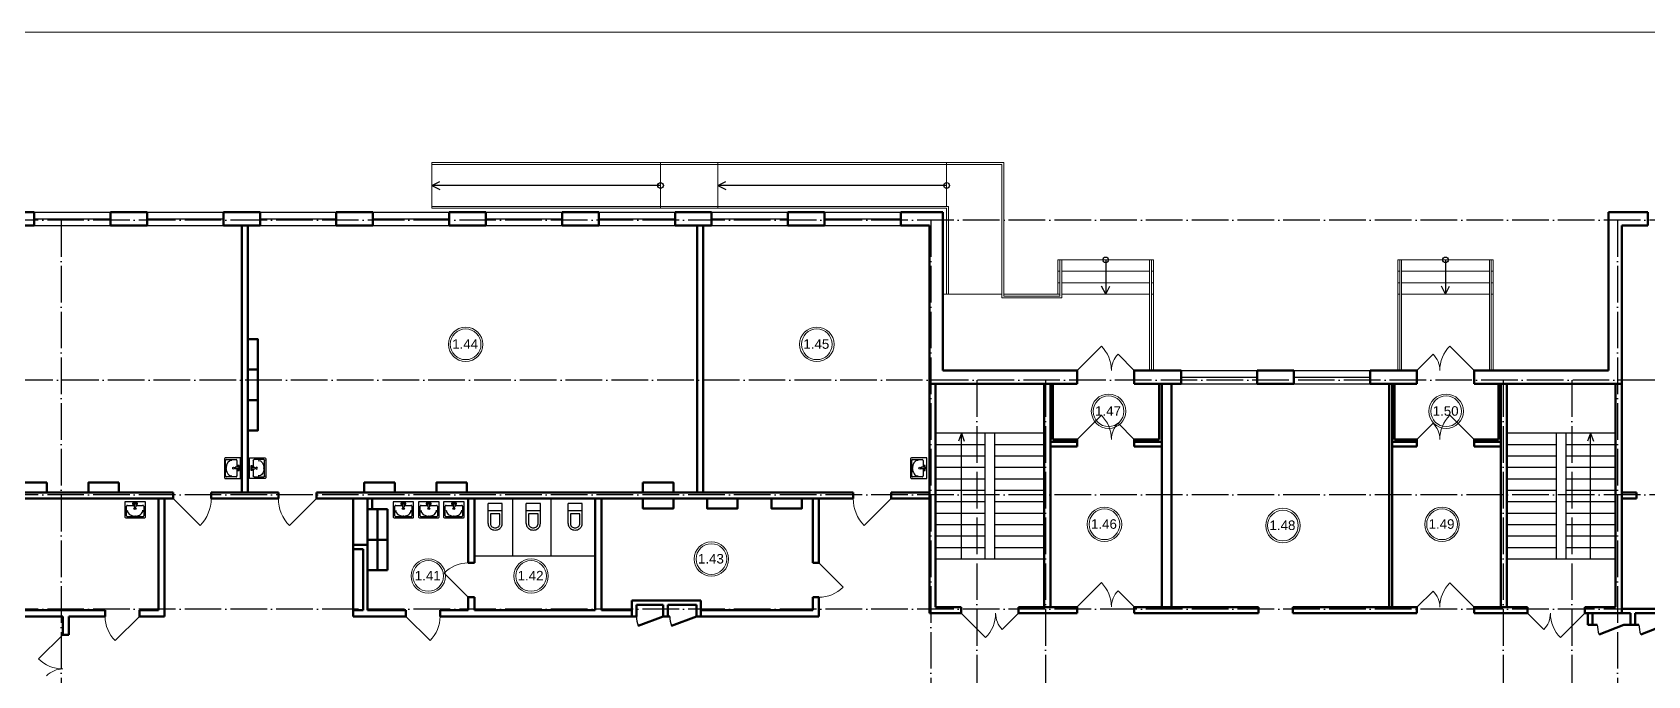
# Model space of a CAD drawing. Header units: millimetres. Extents: x 1982 to 10001982, y -1005230 to 4320529.
# Drawn here: x 2222605 to 2264955, y 1232810 to 1249681 of the extents above; entities that cross this region are included whole.
import ezdxf
from ezdxf.enums import TextEntityAlignment as Align

# ---------------------------------------------------------------- set-up
doc = ezdxf.new("R2010")
doc.units = ezdxf.units.MM
doc.linetypes.add('ACAD_ISO04W100', pattern=[30, 24, -3, 0, -3])
for name, color, linetype, lineweight in [('Level 50', 7, 'Continuous', 0), ('Двери', 250, 'Continuous', 5), ('Стены', 7, 'Continuous', 50)]:
    doc.layers.add(name, color=color, linetype=linetype, lineweight=lineweight)
for name, color, linetype in [('SANTEH', 7, 'Continuous'), ('Окна', 127, 'Continuous'), ('Оси', 30, 'Continuous'), ('размеры оси', 163, 'Continuous'), ('Сантехника', 7, 'Continuous')]:
    doc.layers.add(name, color=color, linetype=linetype)
doc.styles.add('Style-Arial', font='arial.ttf')

# ---------------------------------------------------------------- blocks, each defined once
blk = doc.blocks.new('Rac7')
at = {"color": 0}
for p, q in [((-39501, -24232), (-39501, -23830)), ((-39474, -23808), (-38988, -23808)), ((-39457, -23859), (-39457, -24115)), ((-39032, -23838), (-39430, -23838)), ((-39430, -24136), (-39253, -24136)), ((-39253, -24186), (-39253, -24094)), ((-39221, -23855), (-39241, -23855)), ((-39209, -24186), (-39209, -24094)), ((-39209, -24136), (-39032, -24136)), ((-39005, -24115), (-39005, -23859)), ((-39005, -23859), (-39005, -23859)), ((-38961, -23830), (-38961, -24232)), ((-38961, -24232), (-39501, -24232)), ((-39297, -24164), (-39253, -24164)), ((-39297, -24194), (-39297, -24164)), ((-39165, -24194), (-39297, -24194)), ((-39253, -24186), (-39209, -24186)), ((-39209, -24164), (-39165, -24164)), ((-39165, -24164), (-39165, -24194))]:
    blk.add_line(p, q, dxfattribs=at)
at = {"color": 0, "extrusion": (0, 0, -1)}
for centre, major_axis, start_param, end_param in [((-39474, -23830), (-27, 0), 0, 1.570796), ((-39430, -23859), (-27, 0), 0, 1.570796), ((-39430, -24115), (-27, 0), -1.570796, 0), ((-39241, -24007), (-194, 0), 0, 1.570796), ((-39231, -24104), (-25.3, 0), 0.552816, 2.588777), ((-39221, -24007), (-194, 0), 1.570796, 3.141593), ((-39032, -23859), (-27, 0), 1.570796, 3.141593), ((-39032, -24115), (-27, 0), -3.141593, -1.570796), ((-38988, -23830), (-27, 0), 1.570796, 3.141593)]:
    blk.add_ellipse(centre, major_axis=major_axis, ratio=0.785714, start_param=start_param, end_param=end_param, dxfattribs=at)
blk.add_ellipse((-39231, -24048), major_axis=(-27.9, 0), ratio=0.785714, dxfattribs=at)
blk = doc.blocks.new('WC With Cistern_103')
at = {"layer": 'SANTEH', "linetype": 'Continuous'}
for p, q in [((0, 170), (0, 700)), ((370, 700), (0, 700)), ((370, 500), (0, 500)), ((60, 425), (60, 170)), ((310, 425), (60, 425)), ((310, 170), (310, 425)), ((370, 170), (370, 700))]:
    blk.add_line(p, q, dxfattribs=at)
for points in [[(0, 170), (1, 151), (4, 133), (10, 115), (17, 97), (27, 81), (38, 66), (51, 52), (65, 40)], [(60, 170), (61, 158), (63, 146), (66, 135), (71, 124), (77, 114), (84, 104), (92, 96), (101, 88)], [(65, 40), (92, 23), (122, 10), (153, 3), (185, 0), (217, 3), (248, 10), (278, 23), (305, 40)], [(101, 88), (120, 76), (141, 67), (163, 62), (185, 60), (207, 62), (229, 67), (250, 76), (269, 88)], [(269, 88), (278, 96), (286, 104), (293, 114), (299, 124), (304, 135), (307, 146), (309, 158), (310, 170)], [(305, 40), (319, 52), (332, 66), (343, 81), (353, 97), (360, 115), (366, 133), (369, 151), (370, 170)]]:
    blk.add_lwpolyline(points, dxfattribs=at)
blk = doc.blocks.new('*U49')
at = {"layer": 'Level 50', "color": 7, "linetype": 'Continuous', "lineweight": 13}
blk.add_line((62.575, 29.2), (-61.075, 29.2), dxfattribs=at)

msp = doc.modelspace()

# ---------------------------------------------------------------- linework, layer by layer
for p, q in [((2233075.446, 1245665.29), (2233285.464, 1245771.369)), ((2239075.446, 1245665.29), (2233075.446, 1245665.29)), ((2233075.446, 1245665.29), (2233285.464, 1245559.211)), ((2240575.446, 1245665.29), (2240785.464, 1245771.369)), ((2246575.446, 1245665.29), (2240575.446, 1245665.29)), ((2240575.446, 1245665.29), (2240785.464, 1245559.211)), ((2250745.446, 1243715.29), (2250745.446, 1242815.29)), ((2259655.446, 1243715.29), (2259655.446, 1242815.29)), ((2250745.446, 1242815.29), (2250639.367, 1243025.308)), ((2250745.446, 1242815.29), (2250851.525, 1243025.308)), ((2259655.446, 1242815.29), (2259549.367, 1243025.308)), ((2259655.446, 1242815.29), (2259761.525, 1243025.308)), ((2249135.446, 1239165.29), (2246285.446, 1239165.29)), ((2246961.936, 1239165.29), (2246884.411, 1238957.446)), ((2246961.936, 1235865.29), (2246961.936, 1239165.29)), ((2246961.936, 1239165.29), (2247039.461, 1238957.446)), ((2247585.446, 1235865.29), (2247585.446, 1239165.29)), ((2247835.446, 1235865.29), (2247835.446, 1239165.29)), ((2264115.446, 1239165.29), (2261265.446, 1239165.29)), ((2262565.446, 1235865.29), (2262565.446, 1239165.29)), ((2262815.446, 1235865.29), (2262815.446, 1239165.29)), ((2263455.436, 1239165.29), (2263377.911, 1238957.446)), ((2263455.436, 1235865.29), (2263455.436, 1239165.29)), ((2263455.436, 1239165.29), (2263532.961, 1238957.446)), ((2247585.446, 1238865.29), (2246285.446, 1238865.29)), ((2249135.446, 1238865.29), (2247835.446, 1238865.29)), ((2262565.446, 1238865.29), (2261265.446, 1238865.29)), ((2264115.446, 1238865.29), (2262815.446, 1238865.29)), ((2247585.446, 1238565.29), (2246285.446, 1238565.29)), ((2249135.446, 1238565.29), (2247835.446, 1238565.29)), ((2262565.446, 1238565.29), (2261265.446, 1238565.29)), ((2264115.446, 1238565.29), (2262815.446, 1238565.29)), ((2247585.446, 1238265.29), (2246285.446, 1238265.29)), ((2247585.446, 1237965.29), (2246285.446, 1237965.29)), ((2249135.446, 1238265.29), (2247835.446, 1238265.29)), ((2249135.446, 1237965.29), (2247835.446, 1237965.29)), ((2262565.446, 1238265.29), (2261265.446, 1238265.29)), ((2262565.446, 1237965.29), (2261265.446, 1237965.29)), ((2264115.446, 1238265.29), (2262815.446, 1238265.29)), ((2264115.446, 1237965.29), (2262815.446, 1237965.29)), ((2247585.446, 1237665.29), (2246285.446, 1237665.29)), ((2249135.446, 1237665.29), (2247835.446, 1237665.29)), ((2262565.446, 1237665.29), (2261265.446, 1237665.29)), ((2264115.446, 1237665.29), (2262815.446, 1237665.29)), ((2247585.446, 1237365.29), (2246285.446, 1237365.29)), ((2247585.446, 1237065.29), (2246285.446, 1237065.29)), ((2249135.446, 1237365.29), (2247835.446, 1237365.29)), ((2249135.446, 1237065.29), (2247835.446, 1237065.29)), ((2262565.446, 1237365.29), (2261265.446, 1237365.29)), ((2262565.446, 1237065.29), (2261265.446, 1237065.29)), ((2264115.446, 1237365.29), (2262815.446, 1237365.29)), ((2264115.446, 1237065.29), (2262815.446, 1237065.29)), ((2247585.446, 1236765.29), (2246285.446, 1236765.29)), ((2249135.446, 1236765.29), (2247835.446, 1236765.29)), ((2262565.446, 1236765.29), (2261265.446, 1236765.29)), ((2264115.446, 1236765.29), (2262815.446, 1236765.29)), ((2247585.446, 1236465.29), (2246285.446, 1236465.29)), ((2249135.446, 1236465.29), (2247835.446, 1236465.29)), ((2262565.446, 1236465.29), (2261265.446, 1236465.29)), ((2264115.446, 1236465.29), (2262815.446, 1236465.29)), ((2247585.446, 1236165.29), (2246285.446, 1236165.29)), ((2249135.446, 1235865.29), (2246285.446, 1235865.29)), ((2249135.446, 1236165.29), (2247835.446, 1236165.29)), ((2262565.446, 1236165.29), (2261265.446, 1236165.29)), ((2264115.446, 1235865.29), (2261265.446, 1235865.29)), ((2264115.446, 1236165.29), (2262815.446, 1236165.29))]:
    msp.add_line(p, q)
for centre in [(2239075.446, 1245665.29), (2246575.446, 1245665.29), (2250745.446, 1243715.29), (2259655.446, 1243715.29)]:
    msp.add_circle(centre, 73.64)
at = {"color": 7, "linetype": 'Continuous', "lineweight": 13}
for centre, radius in [((2233966.132, 1241499.062), 452.013), ((2233966.132, 1241499.062), 402.013), ((2243173.241, 1241499.062), 452.013), ((2243173.241, 1241499.062), 402.013), ((2250821.168, 1239743.854), 452.013), ((2250821.168, 1239743.854), 402.013), ((2259671.204, 1239743.854), 452.013), ((2259671.204, 1239743.854), 402.013), ((2250713.261, 1236778.977), 452.013), ((2250713.261, 1236778.977), 402.013), ((2255392.555, 1236747.059), 452.013), ((2255392.555, 1236747.059), 402.013), ((2259563.297, 1236778.977), 452.013), ((2259563.297, 1236778.977), 402.013), ((2240409.135, 1235868.891), 452.013), ((2240409.135, 1235868.891), 402.013), ((2232985.611, 1235424.599), 452.013), ((2232985.611, 1235424.599), 402.013), ((2235681.175, 1235424.599), 452.013), ((2235681.175, 1235424.599), 402.013)]:
    msp.add_circle(centre, radius, dxfattribs=at)
at = {"layer": 'SANTEH'}
for p, q in [((2235195.446, 1237455.29), (2235195.446, 1235955.29)), ((2236195.446, 1237455.29), (2236195.446, 1235955.29)), ((2234195.446, 1235955.29), (2237365.446, 1235955.29))]:
    msp.add_line(p, q, dxfattribs=at)
for centre in [(2239145.446, 1234365.29), (2240015.446, 1234365.29), (2264332.34, 1234145.29), (2265425.446, 1234145.29)]:
    msp.add_arc(centre, 700, 180, 201.0579294, dxfattribs=at)
at = {"layer": 'Двери'}
for p, q in [((2249995.446, 1240815.29), (2250631.842, 1241451.686)), ((2260405.446, 1240815.29), (2259769.05, 1241451.686)), ((2251495.446, 1240815.29), (2251071.182, 1241239.554)), ((2258905.446, 1240815.29), (2259329.71, 1241239.554)), ((2249995.446, 1239005.29), (2250631.842, 1239641.686)), ((2260405.446, 1239005.29), (2259769.05, 1239641.686)), ((2251495.446, 1239005.29), (2251071.182, 1239429.554)), ((2258905.446, 1239005.29), (2259329.71, 1239429.554)), ((2226295.446, 1237455.29), (2227002.553, 1236748.184)), ((2230055.446, 1237455.29), (2229348.339, 1236748.184)), ((2245125.446, 1237455.29), (2244418.339, 1236748.184)), ((2234035.446, 1234865.29), (2233399.05, 1235501.686)), ((2243225.446, 1235765.29), (2243861.842, 1235128.894)), ((2249995.544, 1234615.553), (2250632.673, 1235251.216)), ((2251495.543, 1234613.826), (2251071.768, 1235038.578)), ((2258905.538, 1234605.29), (2259330.291, 1235029.065)), ((2260405.537, 1234603.562), (2259769.875, 1235240.691)), ((2225415.446, 1234365.29), (2224779.05, 1233728.894)), ((2232395.446, 1234365.29), (2233031.842, 1233728.894)), ((2246960.446, 1234445.29), (2247596.842, 1233808.894)), ((2248460.446, 1234445.29), (2248036.182, 1234021.026)), ((2261805.446, 1234445.29), (2262229.71, 1234021.026)), ((2263305.446, 1234445.29), (2262669.05, 1233808.894)), ((2223405.446, 1233885.29), (2222769.05, 1233248.894))]:
    msp.add_line(p, q, dxfattribs=at)
for centre, radius, start, end in [((2249995.446, 1240815.29), 900, 0, 45), ((2260405.446, 1240815.29), 900, 135, 180), ((2251495.446, 1240815.29), 600, 135, 180), ((2258905.446, 1240815.29), 600, 0, 45), ((2249995.446, 1239005.29), 900, 0, 45), ((2260405.446, 1239005.29), 900, 135, 180), ((2251495.446, 1239005.29), 600, 135, 180), ((2258905.446, 1239005.29), 600, 0, 45), ((2226295.446, 1237455.29), 1000, 315, 0), ((2230055.446, 1237455.29), 1000, 180, 225), ((2245125.446, 1237455.29), 1000, 180, 225), ((2234035.446, 1234865.29), 900, 90, 135), ((2243225.446, 1235765.29), 900, 270, 315), ((2249995.544, 1234615.553), 900, 359.9340033, 44.9340033), ((2251495.543, 1234613.826), 600, 134.9340033, 179.9340033), ((2258905.538, 1234605.29), 600, 359.9340033, 44.9340033), ((2260405.537, 1234603.562), 900, 134.9340033, 179.9340033), ((2225415.446, 1234365.29), 900, 180, 225), ((2232395.446, 1234365.29), 900, 315, 0), ((2246960.446, 1234445.29), 900, 315, 0), ((2248460.446, 1234445.29), 600, 180, 225), ((2261805.446, 1234445.29), 600, 315, 0), ((2263305.446, 1234445.29), 900, 180, 225), ((2223405.446, 1233885.29), 900, 225, 270), ((2223405.446, 1232385.29), 600, 90, 135)]:
    msp.add_arc(centre, radius, start, end, dxfattribs=at)
at = {"layer": 'Окна'}
for p, q in [((2222655.446, 1244965.29), (2224655.446, 1244965.29)), ((2222655.446, 1244790.29), (2224655.446, 1244790.29)), ((2225615.446, 1244965.29), (2227615.446, 1244965.29)), ((2225615.446, 1244790.29), (2227615.446, 1244790.29)), ((2228575.446, 1244965.29), (2230575.446, 1244965.29)), ((2228575.446, 1244790.29), (2230575.446, 1244790.29)), ((2231535.446, 1244965.29), (2233535.446, 1244965.29)), ((2231535.446, 1244790.29), (2233535.446, 1244790.29)), ((2234495.446, 1244965.29), (2236495.446, 1244965.29)), ((2234495.446, 1244790.29), (2236495.446, 1244790.29)), ((2237455.446, 1244965.29), (2239455.446, 1244965.29)), ((2237455.446, 1244790.29), (2239455.446, 1244790.29)), ((2240415.446, 1244965.29), (2242415.446, 1244965.29)), ((2240415.446, 1244790.29), (2242415.446, 1244790.29)), ((2243375.446, 1244965.29), (2245375.446, 1244965.29)), ((2243375.446, 1244790.29), (2245375.446, 1244790.29)), ((2222655.446, 1244615.29), (2224655.446, 1244615.29)), ((2225615.446, 1244615.29), (2227615.446, 1244615.29)), ((2228575.446, 1244615.29), (2230575.446, 1244615.29)), ((2231535.446, 1244615.29), (2233535.446, 1244615.29)), ((2234495.446, 1244615.29), (2236495.446, 1244615.29)), ((2237455.446, 1244615.29), (2239455.446, 1244615.29)), ((2240415.446, 1244615.29), (2242415.446, 1244615.29)), ((2243375.446, 1244615.29), (2245375.446, 1244615.29)), ((2252720.446, 1240815.29), (2254720.446, 1240815.29)), ((2252720.446, 1240640.29), (2254720.446, 1240640.29)), ((2252720.446, 1240465.29), (2254720.446, 1240465.29)), ((2255680.446, 1240815.29), (2257680.446, 1240815.29)), ((2255680.446, 1240640.29), (2257680.446, 1240640.29)), ((2255680.446, 1240465.29), (2257680.446, 1240465.29))]:
    msp.add_line(p, q, dxfattribs=at)
at = {"layer": 'Оси', "linetype": 'ACAD_ISO04W100', "ltscale": 40}
for p, q in [((2291165.446, 1244755.29), (2206815.749, 1244755.29)), ((2223365.446, 1244755.29), (2223365.446, 1200733.913)), ((2246165.446, 1244755.29), (2246165.446, 1200733.913)), ((2264165.446, 1244755.29), (2264165.446, 1200733.913)), ((2291551.346, 1240555.29), (2206815.749, 1240555.29)), ((2247365.446, 1240555.29), (2247365.446, 1200733.913)), ((2249165.446, 1240555.29), (2249165.446, 1200733.913)), ((2261165.446, 1240555.29), (2261165.446, 1200733.913)), ((2262965.446, 1240555.29), (2262965.446, 1200733.913)), ((2291165.446, 1237555.29), (2206815.749, 1237555.29)), ((2291165.446, 1234555.29), (2206815.749, 1234555.29))]:
    msp.add_line(p, q, dxfattribs=at)
at = {"layer": 'размеры оси', "color": 7, "lineweight": 13}
for p, q in [((2249495.446, 1242815.29), (2249495.446, 1243715.29)), ((2249495.446, 1243715.29), (2251995.446, 1243715.29)), ((2251995.446, 1243715.29), (2251995.446, 1240815.29)), ((2258405.446, 1240815.29), (2258405.446, 1243715.29)), ((2258405.446, 1243715.29), (2260905.446, 1243715.29)), ((2260905.446, 1243715.29), (2260905.446, 1240815.29)), ((2246475.446, 1242815.29), (2248025.446, 1242815.29)), ((2248075.446, 1242815.29), (2249545.446, 1242815.29)), ((2249595.446, 1242815.29), (2251895.446, 1242815.29)), ((2251945.446, 1242815.29), (2251995.446, 1242815.29)), ((2258455.446, 1242815.29), (2258405.446, 1242815.29)), ((2258505.446, 1242815.29), (2260805.446, 1242815.29)), ((2260855.446, 1242815.29), (2260905.446, 1242815.29))]:
    msp.add_line(p, q, dxfattribs=at)
at = {"layer": 'размеры оси', "color": 7, "lineweight": 0}
for p, q in [((2249495.446, 1243415.29), (2249545.446, 1243415.29)), ((2249595.446, 1243415.29), (2251895.446, 1243415.29)), ((2251945.446, 1243415.29), (2251995.446, 1243415.29)), ((2258405.446, 1243415.29), (2258455.446, 1243415.29)), ((2258505.446, 1243415.29), (2260805.446, 1243415.29)), ((2260855.446, 1243415.29), (2260905.446, 1243415.29)), ((2249495.446, 1243115.29), (2249545.446, 1243115.29)), ((2249595.446, 1243115.29), (2251895.446, 1243115.29)), ((2251945.446, 1243115.29), (2251995.446, 1243115.29)), ((2258405.446, 1243115.29), (2258455.446, 1243115.29)), ((2258505.446, 1243115.29), (2260805.446, 1243115.29)), ((2260855.446, 1243115.29), (2260905.446, 1243115.29))]:
    msp.add_line(p, q, dxfattribs=at)
at = {"layer": 'размеры оси', "color": 7, "lineweight": 13, "flags": 128}
for points in [[(2248025.446, 1246215.29), (2233075.446, 1246215.29), (2233075.446, 1246265.29)], [(2246575.446, 1245065.29), (2240575.446, 1245065.29), (2240575.446, 1246265.29), (2246575.446, 1246265.29), (2246575.446, 1245115.29)], [(2248075.446, 1242815.29), (2248075.446, 1246265.29), (2246575.446, 1246265.29), (2246575.446, 1245115.29)], [(2248025.446, 1242715.29), (2248025.446, 1246215.29)], [(2248075.446, 1246265.29), (2248075.446, 1242765.29)], [(2246625.446, 1245115.29), (2233075.446, 1245115.29), (2233075.446, 1245065.29), (2246575.446, 1245065.29)], [(2246575.446, 1245065.29), (2246575.446, 1242815.29), (2246625.446, 1242815.29), (2246625.446, 1245115.29)], [(2246575.446, 1245065.29), (2246575.446, 1242815.29), (2248025.446, 1242815.29)], [(2249595.446, 1242715.29), (2249595.446, 1243715.29), (2249545.446, 1243715.29), (2249545.446, 1242765.29)], [(2258505.446, 1240815.29), (2258505.446, 1243715.29), (2258455.446, 1243715.29), (2258455.446, 1240815.29)], [(2249595.446, 1242715.29), (2248025.446, 1242715.29)], [(2248075.446, 1242765.29), (2249545.446, 1242765.29)]]:
    msp.add_lwpolyline(points, dxfattribs=at)
at = {"layer": 'размеры оси', "color": 7, "lineweight": 13}
for points in [[(2239075.446, 1245065.29), (2233075.446, 1245065.29), (2233075.446, 1246265.29), (2239075.446, 1246265.29)], [(2240575.446, 1246265.29), (2239075.446, 1246265.29), (2239075.446, 1245065.29), (2240575.446, 1245065.29)], [(2251945.446, 1243715.29), (2251945.446, 1240815.29), (2251895.446, 1240815.29), (2251895.446, 1243715.29)], [(2260855.446, 1243715.29), (2260855.446, 1240815.29), (2260805.446, 1240815.29), (2260805.446, 1243715.29)]]:
    msp.add_3dface(points, dxfattribs=at)
at = {"layer": 'Стены'}
for p, q in [((2221695.446, 1244965.29), (2222655.446, 1244965.29)), ((2222655.446, 1244615.29), (2222655.446, 1244965.29)), ((2224655.446, 1244965.29), (2225615.446, 1244965.29)), ((2224655.446, 1244615.29), (2224655.446, 1244965.29)), ((2225615.446, 1244615.29), (2225615.446, 1244965.29)), ((2227615.446, 1244965.29), (2228575.446, 1244965.29)), ((2227615.446, 1244615.29), (2227615.446, 1244965.29)), ((2228575.446, 1244615.29), (2228575.446, 1244965.29)), ((2230575.446, 1244965.29), (2231535.446, 1244965.29)), ((2230575.446, 1244615.29), (2230575.446, 1244965.29)), ((2231535.446, 1244615.29), (2231535.446, 1244965.29)), ((2233535.446, 1244965.29), (2234495.446, 1244965.29)), ((2233535.446, 1244615.29), (2233535.446, 1244965.29)), ((2234495.446, 1244615.29), (2234495.446, 1244965.29)), ((2236495.446, 1244965.29), (2237455.446, 1244965.29)), ((2236495.446, 1244615.29), (2236495.446, 1244965.29)), ((2237455.446, 1244615.29), (2237455.446, 1244965.29)), ((2239455.446, 1244965.29), (2240415.446, 1244965.29)), ((2239455.446, 1244615.29), (2239455.446, 1244965.29)), ((2240415.446, 1244615.29), (2240415.446, 1244965.29)), ((2242415.446, 1244965.29), (2243375.446, 1244965.29)), ((2242415.446, 1244615.29), (2242415.446, 1244965.29)), ((2243375.446, 1244615.29), (2243375.446, 1244965.29)), ((2245375.446, 1244965.29), (2246475.446, 1244965.29)), ((2245375.446, 1244615.29), (2245375.446, 1244965.29)), ((2246475.446, 1240815.29), (2246475.446, 1244965.29)), ((2263925.446, 1244965.29), (2263925.446, 1240815.29)), ((2264955.446, 1244965.29), (2263925.446, 1244965.29)), ((2264955.446, 1244615.29), (2264955.446, 1244965.29)), ((2221695.446, 1244615.29), (2222655.446, 1244615.29)), ((2224655.446, 1244615.29), (2225615.446, 1244615.29)), ((2227615.446, 1244615.29), (2228575.446, 1244615.29)), ((2228095.446, 1244615.29), (2228095.446, 1237615.29)), ((2228255.446, 1244615.29), (2228255.446, 1237615.29)), ((2230575.446, 1244615.29), (2231535.446, 1244615.29)), ((2233535.446, 1244615.29), (2234495.446, 1244615.29)), ((2236495.446, 1244615.29), (2237455.446, 1244615.29)), ((2239455.446, 1244615.29), (2240415.446, 1244615.29)), ((2240035.446, 1244615.29), (2240035.446, 1237615.29)), ((2240195.446, 1244615.29), (2240195.446, 1237615.29)), ((2242415.446, 1244615.29), (2243375.446, 1244615.29)), ((2245375.446, 1244615.29), (2246125.446, 1244615.29)), ((2246125.446, 1234445.29), (2246125.446, 1244615.29)), ((2264275.446, 1244615.29), (2264275.446, 1240465.29)), ((2264955.446, 1244615.29), (2264275.446, 1244615.29)), ((2249995.446, 1240465.29), (2246125.446, 1240465.29)), ((2246285.446, 1234605.29), (2246285.446, 1240465.29)), ((2249995.446, 1240815.29), (2246475.446, 1240815.29)), ((2249135.446, 1234605.29), (2249135.446, 1240465.29)), ((2249295.446, 1234605.29), (2249295.446, 1240465.29)), ((2249360.446, 1239005.29), (2249360.446, 1240465.29)), ((2249995.446, 1240815.29), (2249995.446, 1240465.29)), ((2252720.446, 1240815.29), (2251495.446, 1240815.29)), ((2251495.446, 1240815.29), (2251495.446, 1240465.29)), ((2252720.446, 1240465.29), (2251495.446, 1240465.29)), ((2252150.446, 1239005.29), (2252150.446, 1240465.29)), ((2252215.446, 1234605.29), (2252215.446, 1240465.29)), ((2252475.446, 1234605.29), (2252475.446, 1240465.29)), ((2252720.446, 1240815.29), (2252720.446, 1240465.29)), ((2255680.446, 1240815.29), (2254720.446, 1240815.29)), ((2254720.446, 1240815.29), (2254720.446, 1240465.29)), ((2255680.446, 1240465.29), (2254720.446, 1240465.29)), ((2255680.446, 1240815.29), (2255680.446, 1240465.29)), ((2258905.446, 1240815.29), (2257680.446, 1240815.29)), ((2257680.446, 1240815.29), (2257680.446, 1240465.29)), ((2258905.446, 1240465.29), (2257680.446, 1240465.29)), ((2258175.446, 1234605.29), (2258175.446, 1240465.29)), ((2258255.446, 1234605.29), (2258255.446, 1240465.29)), ((2258320.446, 1239005.29), (2258320.446, 1240465.29)), ((2258905.446, 1240815.29), (2258905.446, 1240465.29)), ((2263925.446, 1240815.29), (2260405.446, 1240815.29)), ((2260405.446, 1240815.29), (2260405.446, 1240465.29)), ((2264275.446, 1240465.29), (2260405.446, 1240465.29)), ((2261040.446, 1239005.29), (2261040.446, 1240465.29)), ((2261105.446, 1234605.29), (2261105.446, 1240465.29)), ((2261265.446, 1234605.29), (2261265.446, 1240465.29)), ((2264115.446, 1234605.29), (2264115.446, 1240465.29)), ((2264275.446, 1234445.29), (2264275.446, 1240465.29)), ((2249995.446, 1238940.29), (2249295.446, 1238940.29)), ((2249995.446, 1238820.29), (2249295.446, 1238820.29)), ((2249995.446, 1239005.29), (2249360.446, 1239005.29)), ((2249995.446, 1239005.29), (2249995.446, 1238820.29)), ((2252150.446, 1239005.29), (2251495.446, 1239005.29)), ((2251495.446, 1239005.29), (2251495.446, 1238820.29)), ((2252215.446, 1238940.29), (2251495.446, 1238940.29)), ((2252215.446, 1238820.29), (2251495.446, 1238820.29)), ((2258905.446, 1238940.29), (2258255.446, 1238940.29)), ((2258905.446, 1238820.29), (2258255.446, 1238820.29)), ((2258905.446, 1239005.29), (2258320.446, 1239005.29)), ((2258905.446, 1239005.29), (2258905.446, 1238820.29)), ((2261040.446, 1239005.29), (2260405.446, 1239005.29)), ((2260405.446, 1239005.29), (2260405.446, 1238820.29)), ((2261105.446, 1238940.29), (2260405.446, 1238940.29)), ((2261105.446, 1238820.29), (2260405.446, 1238820.29)), ((2219245.446, 1237615.29), (2226295.446, 1237615.29)), ((2226295.446, 1237615.29), (2226295.446, 1237455.29)), ((2227295.446, 1237615.29), (2227295.446, 1237455.29)), ((2227295.446, 1237615.29), (2229055.446, 1237615.29)), ((2229055.446, 1237615.29), (2229055.446, 1237455.29)), ((2230055.446, 1237615.29), (2244125.446, 1237615.29)), ((2230055.446, 1237615.29), (2230055.446, 1237455.29)), ((2244125.446, 1237615.29), (2244125.446, 1237455.29)), ((2245125.446, 1237615.29), (2246125.446, 1237615.29)), ((2245125.446, 1237615.29), (2245125.446, 1237455.29)), ((2264275.446, 1237615.29), (2264660.446, 1237615.29)), ((2264660.446, 1237615.29), (2264660.446, 1237455.29)), ((2220445.446, 1237455.29), (2226295.446, 1237455.29)), ((2225915.446, 1234525.29), (2225915.446, 1237455.29)), ((2226075.446, 1234365.29), (2226075.446, 1237455.29)), ((2227295.446, 1237455.29), (2229055.446, 1237455.29)), ((2230055.446, 1237455.29), (2244125.446, 1237455.29)), ((2231015.446, 1234525.29), (2231015.446, 1237455.29)), ((2231395.446, 1234525.29), (2231395.446, 1237455.29)), ((2231395.446, 1237455.29), (2231915.446, 1237455.29)), ((2231395.446, 1237173.265), (2231395.446, 1235573.265)), ((2231915.446, 1237173.265), (2231395.446, 1237173.265)), ((2231515.446, 1237173.265), (2231515.446, 1237455.29)), ((2231655.446, 1235573.265), (2231655.446, 1237173.265)), ((2231915.446, 1237173.265), (2231915.446, 1235573.265)), ((2234035.446, 1237455.29), (2234035.446, 1235765.29)), ((2234195.446, 1237455.29), (2234195.446, 1235765.29)), ((2237365.446, 1237455.29), (2237365.446, 1234525.29)), ((2237525.446, 1237455.29), (2237525.446, 1234525.29)), ((2243065.446, 1237455.29), (2243065.446, 1235765.29)), ((2243225.446, 1237455.29), (2243225.446, 1235765.29)), ((2245125.446, 1237455.29), (2246125.446, 1237455.29)), ((2264275.446, 1237455.29), (2264660.446, 1237455.29)), ((2231015.446, 1236245.29), (2231395.446, 1236245.29)), ((2231015.446, 1236125.29), (2231015.446, 1236245.29)), ((2231395.446, 1236373.265), (2231915.446, 1236373.265)), ((2231015.446, 1236125.29), (2231275.446, 1236125.29)), ((2231275.446, 1234525.29), (2231275.446, 1236125.29)), ((2231395.446, 1235573.265), (2231915.446, 1235573.265)), ((2234035.446, 1235765.29), (2234195.446, 1235765.29)), ((2243065.446, 1235765.29), (2243225.446, 1235765.29)), ((2220445.446, 1234525.29), (2224515.446, 1234525.29)), ((2224515.446, 1234365.29), (2224515.446, 1234525.29)), ((2225415.446, 1234525.29), (2225915.446, 1234525.29)), ((2225415.446, 1234365.29), (2225415.446, 1234525.29)), ((2231015.446, 1234525.29), (2231015.446, 1234365.29)), ((2231015.446, 1234525.29), (2231275.446, 1234525.29)), ((2231395.446, 1234525.29), (2232395.446, 1234525.29)), ((2232395.446, 1234525.29), (2232395.446, 1234365.29)), ((2233295.446, 1234525.29), (2234035.446, 1234525.29)), ((2233295.446, 1234525.29), (2233295.446, 1234365.29)), ((2234035.446, 1234865.29), (2234035.446, 1234525.29)), ((2234035.446, 1234865.29), (2234195.446, 1234865.29)), ((2234195.446, 1234865.29), (2234195.446, 1234525.29)), ((2234195.446, 1234525.29), (2237365.446, 1234525.29)), ((2237525.446, 1234525.29), (2238325.446, 1234525.29)), ((2238325.446, 1234785.29), (2238325.446, 1234365.29)), ((2238325.446, 1234785.29), (2240135.446, 1234785.29)), ((2238445.446, 1234665.29), (2238445.446, 1234365.29)), ((2238445.446, 1234665.29), (2239145.446, 1234665.29)), ((2239145.446, 1234665.29), (2239145.446, 1234365.29)), ((2239265.446, 1234665.29), (2239265.446, 1234365.29)), ((2239265.446, 1234665.29), (2240015.446, 1234665.29)), ((2240015.446, 1234665.29), (2240015.446, 1234365.29)), ((2240135.446, 1234785.29), (2240135.446, 1234365.29)), ((2240135.446, 1234525.29), (2243065.446, 1234525.29)), ((2243065.446, 1234865.29), (2243065.446, 1234525.29)), ((2243065.446, 1234865.29), (2243225.446, 1234865.29)), ((2243225.446, 1234865.29), (2243225.446, 1234365.29)), ((2246960.446, 1234605.29), (2246285.446, 1234605.29)), ((2246960.446, 1234605.29), (2246960.446, 1234445.29)), ((2249995.446, 1234605.29), (2248460.446, 1234605.29)), ((2248460.446, 1234605.29), (2248460.446, 1234445.29)), ((2249995.446, 1234605.29), (2249995.446, 1234445.29)), ((2254750.446, 1234605.29), (2251495.446, 1234605.29)), ((2251495.446, 1234605.29), (2251495.446, 1234445.29)), ((2254750.446, 1234605.29), (2254750.446, 1234445.29)), ((2258905.446, 1234605.29), (2255650.446, 1234605.29)), ((2255650.446, 1234605.29), (2255650.446, 1234445.29)), ((2258905.446, 1234605.29), (2258905.446, 1234445.29)), ((2261805.446, 1234605.29), (2260405.446, 1234605.29)), ((2260405.446, 1234605.29), (2260405.446, 1234445.29)), ((2261805.446, 1234605.29), (2261805.446, 1234445.29)), ((2264115.446, 1234605.29), (2263305.446, 1234605.29)), ((2263305.446, 1234605.29), (2263305.446, 1234445.29)), ((2264275.446, 1234565.29), (2265545.446, 1234565.29)), ((2220445.446, 1234365.29), (2223405.446, 1234365.29)), ((2223405.446, 1233885.29), (2223405.446, 1234365.29)), ((2223565.446, 1234365.29), (2224515.446, 1234365.29)), ((2223565.446, 1233885.29), (2223565.446, 1234365.29)), ((2225415.446, 1234365.29), (2226075.446, 1234365.29)), ((2231015.446, 1234365.29), (2232395.446, 1234365.29)), ((2233295.446, 1234365.29), (2238445.446, 1234365.29)), ((2239145.446, 1234365.29), (2238492.194, 1234113.772)), ((2239145.446, 1234365.29), (2239315.446, 1234365.29)), ((2240015.446, 1234365.29), (2239362.194, 1234113.772)), ((2240015.446, 1234365.29), (2243225.446, 1234365.29)), ((2246960.446, 1234445.29), (2246125.446, 1234445.29)), ((2249995.446, 1234445.29), (2248460.446, 1234445.29)), ((2254750.446, 1234445.29), (2251495.446, 1234445.29)), ((2258905.446, 1234445.29), (2255650.446, 1234445.29)), ((2261805.446, 1234445.29), (2260405.446, 1234445.29)), ((2264275.446, 1234445.29), (2263305.446, 1234445.29)), ((2263385.446, 1234445.29), (2263385.446, 1234145.29)), ((2263632.34, 1234145.29), (2263385.446, 1234145.29)), ((2263505.446, 1234445.29), (2263505.446, 1234145.29)), ((2264332.34, 1234145.29), (2263679.088, 1233893.772)), ((2264275.446, 1234445.29), (2264505.446, 1234445.29)), ((2264725.446, 1234145.29), (2264332.34, 1234145.29)), ((2264505.446, 1234445.29), (2264505.446, 1234145.29)), ((2264625.446, 1234445.29), (2264625.446, 1234145.29)), ((2264625.446, 1234445.29), (2265425.446, 1234445.29)), ((2265425.446, 1234145.29), (2264772.194, 1233893.772)), ((2223405.446, 1233885.29), (2223565.446, 1233885.29))]:
    msp.add_line(p, q, dxfattribs=at)
for points in [[(2228255.446, 1240837.929), (2228515.446, 1240837.929), (2228515.446, 1241637.929), (2228255.446, 1241637.929)], [(2228255.446, 1240037.929), (2228515.446, 1240037.929), (2228515.446, 1240837.929), (2228255.446, 1240837.929)], [(2228255.446, 1239237.929), (2228515.446, 1239237.929), (2228515.446, 1240037.929), (2228255.446, 1240037.929)], [(2222986.146, 1237875.29), (2222986.146, 1237615.29), (2222186.146, 1237615.29), (2222186.146, 1237875.29)], [(2224876.261, 1237875.29), (2224876.261, 1237615.29), (2224076.261, 1237615.29), (2224076.261, 1237875.29)], [(2232107.933, 1237875.29), (2232107.933, 1237615.29), (2231307.933, 1237615.29), (2231307.933, 1237875.29)], [(2233998.048, 1237875.29), (2233998.048, 1237615.29), (2233198.048, 1237615.29), (2233198.048, 1237875.29)], [(2238613.628, 1237875.29), (2238613.628, 1237615.29), (2239413.628, 1237615.29), (2239413.628, 1237875.29)], [(2238613.628, 1237455.29), (2238613.628, 1237195.29), (2239413.628, 1237195.29), (2239413.628, 1237455.29)], [(2241097.385, 1237455.29), (2241097.385, 1237195.29), (2240297.385, 1237195.29), (2240297.385, 1237455.29)], [(2242781.142, 1237455.29), (2242781.142, 1237195.29), (2241981.142, 1237195.29), (2241981.142, 1237455.29)], [(2231395.446, 1235573.265), (2231655.446, 1235573.265), (2231655.446, 1236373.265), (2231395.446, 1236373.265)]]:
    msp.add_lwpolyline(points, close=True, dxfattribs=at)

# ---------------------------------------------------------------- block references
at = {"layer": 'Level 50', "color": 7, "linetype": 'Continuous', "lineweight": 13, "xscale": 1000, "yscale": 1000, "zscale": 1000}
msp.add_blockref('*U49', (2263621.875, 1220481.21), dxfattribs=at)
at = {"layer": 'размеры оси', "color": 7, "lineweight": 0, "yscale": -1, "rotation": 270}
for p in [(2203833.555, 1199021.122), (2221823.056, 1199021.122)]:
    msp.add_blockref('Rac7', p, dxfattribs=at)
at = {"layer": 'размеры оси', "color": 7, "lineweight": 0, "rotation": 270}
msp.add_blockref('Rac7', (2252533.885, 1199021.122), dxfattribs=at)
at = {"layer": 'размеры оси', "color": 7, "lineweight": 0, "yscale": -1}
for p in [(2264529.993, 1213140.153), (2271563.901, 1213140.153), (2272230.136, 1213140.153), (2272889.239, 1213140.153)]:
    msp.add_blockref('Rac7', p, dxfattribs=at)
at = {"layer": 'Сантехника', "color": 0, "lineweight": -2}
for p in [(2234555.312, 1236628.59), (2235555.037, 1236628.59), (2236651.136, 1236628.59)]:
    msp.add_blockref('WC With Cistern_103', p, dxfattribs=at)

# ---------------------------------------------------------------- texts
at = {"color": 7, "linetype": 'Continuous', "lineweight": 13, "style": 'Style-Arial'}
for s, p in [('1.44', (2233613.205, 1241631.811)), ('1.45', (2242820.314, 1241631.811)), ('1.47', (2250468.241, 1239876.604)), ('1.50', (2259318.277, 1239876.604)), ('1.46', (2250360.334, 1236911.727)), ('1.48', (2255039.627, 1236879.809)), ('1.49', (2259210.37, 1236911.727)), ('1.43', (2240056.208, 1236001.641)), ('1.41', (2232632.684, 1235557.349)), ('1.42', (2235328.248, 1235557.349))]:
    msp.add_text(s, height=250, dxfattribs=at).set_placement(p, align=Align.TOP_LEFT)

doc.saveas('drawing.dxf')
